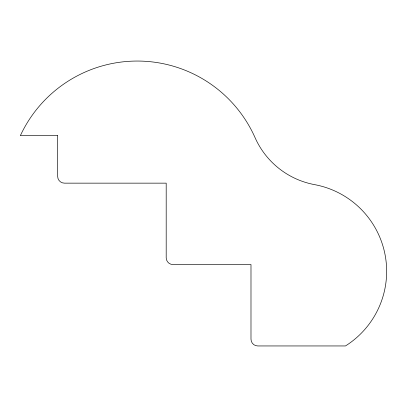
<?xml version="1.0" encoding="UTF-8"?>
<svg xmlns="http://www.w3.org/2000/svg" width="407" height="407" viewBox="0 0 407 407"><rect width="100%" height="100%" fill="white"/><g stroke="black" fill="none" stroke-linecap="round" stroke-linejoin="round"><path stroke-width="0.61" d="M57.657 135.663L20.35 135.663A128.887 128.887 0 0 1 255.052 137.632A81.4 81.4 0 0 0 314.58 184.63A88.187 88.187 0 0 1 345.467 345.95L257.768 345.95A6.782 6.782 0 0 1 250.987 339.168L250.987 264.55L172.975 264.55A6.782 6.782 0 0 1 166.193 257.763L166.193 183.15L64.443 183.15A6.782 6.782 0 0 1 57.657 176.363L57.657 135.663"/></g></svg>
